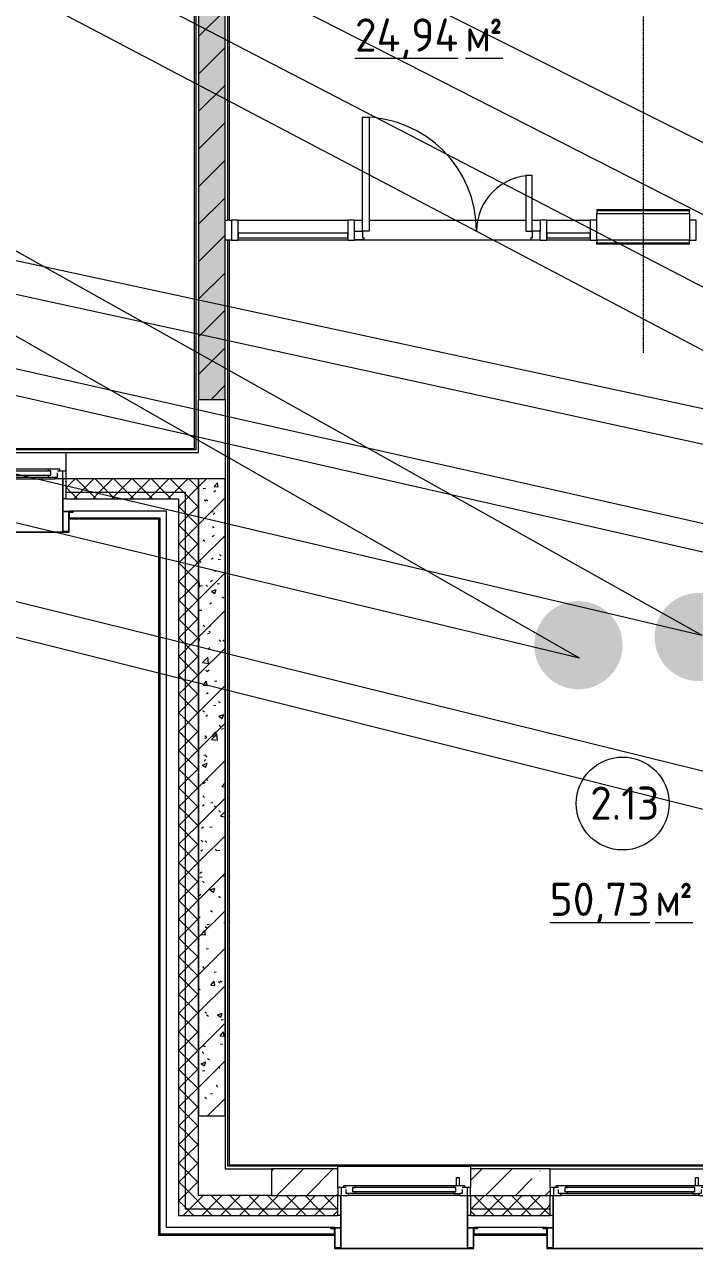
# Model space of a CAD drawing. Header units: millimetres. Extents: x -584918 to 2941280, y 3000189 to 4229862.
# Drawn here: x 185201 to 190248, y 3825966 to 3835191 of the extents above; entities that cross this region are included whole.
import ezdxf

# ---------------------------------------------------------------- set-up
doc = ezdxf.new("R2010")
doc.units = ezdxf.units.MM
doc.linetypes.add('ASVP_Осевая', pattern=[14, 10, -2, 0, -2])
for name, color, linetype, lineweight in [('_ Окна', 7, 'Continuous', 0), ('Витраж', 7, 'Continuous', 0), ('Двери', 7, 'Continuous', 0), ('Линии', 7, 'Continuous', 0), ('Марки помещений', 7, 'Continuous', 0), ('Обобщенные модели', 7, 'Continuous', 0), ('Окна', 7, 'Continuous', 0), ('Панели витража', 7, 'Continuous', 0), ('Перекрытие', 7, 'Continuous', 0), ('Стены внутренние', 7, 'Continuous', 0), ('Стены наружные', 7, 'Continuous', 0), ('Стены несущие', 7, 'Continuous', 0), ('Стены отделка', 7, 'Continuous', 0), ('Стены перегородки', 7, 'Continuous', 0), ('Стены штриховка', 7, 'Continuous', 0), ('экспертиза ДУ', 1, 'Continuous', 0), ('экспертиза ДУ пояснения', 6, 'Continuous', 0)]:
    doc.layers.add(name, color=color, linetype=linetype, lineweight=lineweight)
doc.styles.add('GOST Common_2', font='', dxfattribs={"height": 500})
doc.styles.add('GOST Common_3', font='', dxfattribs={"width": 0.9, "height": 500})
doc.styles.get('GOST Common_2').set_extended_font_data('GOST Common')
doc.styles.get('GOST Common_3').set_extended_font_data('GOST Common')
pattern_1 = [(45, (184030.3, 3824416.36), (-141.4214, 141.4214), [])]
pattern_2 = [(50, (184030.3, 3824416.36), (364.368, -31.8783), [38.1, -419.1]), (355, (184030.3, 3824416.36), (-70.486, 382.113), [30.48, -335.28]), (100.451, (184060.67, 3824413.7), (293.885, 350.2334), [32.38, -356.18]), (46.184, (184030.3, 3824517.96), (542.158, -84.086), [57.15, -628.65]), (96.636, (184075.5, 3824510.96), (474.805, 494.855), [48.57, -534.27]), (351.184, (184030.3, 3824517.96), (474.81, 494.85), [45.72, -502.92]), (21, (184081.1, 3824492.56), (303.2285, -204.5305), [38.1, -419.1]), (326, (184081.1, 3824492.56), (123.604, 368.376), [30.48, -335.28]), (71.451, (184106.37, 3824475.52), (426.834, 163.843), [32.38, -356.18]), (37.5, (184030.3, 3824416.36), (6.17665, 169.11015), [16.764, -314.452, 16.764, -323.596, -336.55]), (37.5, (184030.3, 3824416.36), (6.17665, 169.11015), [-671.576, 16.764, -319.786]), (7.5, (184030.3, 3824416.36), (133.6389, 200.3615), [16.764, -177.292, 16.764, -306.832, -128.27]), (7.5, (184030.3, 3824416.36), (133.6389, 200.3615), [-517.652, 16.764, -111.506]), (327.5, (183917.02, 3824416.36), (271.1818, -11.4584), [16.764, -110.236, 16.764, -379.476, -525.78]), (327.5, (183917.02, 3824416.36), (271.1818, -11.4584), [-523.24, 16.764, -509.016]), (317.5, (183866.22, 3824416.36), (296.2585, 50.8528), [16.764, -148.336, 16.764, -246.38, -373.38]), (317.5, (183866.22, 3824416.36), (296.2585, 50.8528), [-428.244, 16.764, -356.616])]
pattern_3 = [(45, (184030.3, 3824416.36), (-235.732, 235.732), []), (45, (184187.46, 3824416.36), (-235.732, 235.732), [])]
pattern_4 = [(45, (184030.3, 3824416.36), (-70.7107, 70.7107), []), (135, (184030.3, 3824416.36), (-70.7107, -70.7107), [])]

# ---------------------------------------------------------------- blocks, each defined once
blk = doc.blocks.new('Системная панель - Cтеклопакет Двухкамерный_36 мм-7511920-АР Этаж 02')
at = {"layer": 'Панели витража', "lineweight": 18}
for p, q in [((162.5, 18), (-162.5, 18)), ((-162.5, 18), (-162.5, -18)), ((162.5, -18), (162.5, 18)), ((-162.5, -18), (162.5, -18))]:
    blk.add_line(p, q, dxfattribs=at)
blk = doc.blocks.new('Прямоугольный импост - 50х150 мм-6338301-АР Этаж 02')
at = {"layer": 'Витраж', "lineweight": 18}
for p, q in [((-50, 115), (0, 115)), ((-50, -35), (-50, 115)), ((0, 115), (0, -35)), ((0, -35), (-50, -35))]:
    blk.add_line(p, q, dxfattribs=at)
blk = doc.blocks.new('Прямоугольный импост - 50х150 мм-V15-АР Этаж 02')
at = {"layer": 'Витраж', "lineweight": 18}
for p, q in [((-25, 115), (25, 115)), ((-25, 32.5), (-25, 115)), ((25, 115), (25, -35)), ((-25, -35), (-25, -32.5)), ((25, -35), (-25, -35))]:
    blk.add_line(p, q, dxfattribs=at)
blk = doc.blocks.new('Системная панель - Cтеклопакет Двухкамерный_36 мм-7519705-АР Этаж 02')
at = {"layer": 'Панели витража', "lineweight": 18}
for p, q in [((412.5, 18), (-412.5, 18)), ((-412.5, 18), (-412.5, -18)), ((412.5, -18), (412.5, 18)), ((-412.5, -18), (412.5, -18))]:
    blk.add_line(p, q, dxfattribs=at)
blk = doc.blocks.new('Прямоугольный импост - 50х150 мм-6338307-АР Этаж 02')
at = {"layer": 'Витраж', "lineweight": 18}
for p, q in [((0, 115), (-50, 115)), ((-50, 115), (-50, -35)), ((0, -35), (0, 115)), ((-50, -35), (0, -35))]:
    blk.add_line(p, q, dxfattribs=at)
blk = doc.blocks.new('ASVP_ДверьАлюминиеваяВитражная_2 полотна - Остекленная Внутренняя-7511946-АР Этаж 02')
at = {"layer": 'Двери', "lineweight": 18}
for p, q in [((-640, 892.5), (-590, 892.5)), ((-640, 32.5), (-640, 892.5)), ((-590, 892.5), (-590, 32.5)), ((640, 452.5), (590, 452.5)), ((590, 452.5), (590, 32.5)), ((640, 32.5), (640, 452.5)), ((-700, 32.5), (-640, 32.5)), ((-700, -32.5), (-700, 32.5)), ((-590, 32.5), (-640, 32.5)), ((-640, 32.5), (-640, -17.5)), ((590, 32.5), (640, 32.5)), ((700, 32.5), (640, 32.5)), ((640, 32.5), (640, -17.5)), ((700, -32.5), (700, 32.5)), ((-630, -32.5), (-700, -32.5)), ((-640, -17.5), (-630, -17.5)), ((-630, -17.5), (-630, -32.5)), ((640, -17.5), (630, -17.5)), ((630, -17.5), (630, -32.5)), ((630, -32.5), (700, -32.5))]:
    blk.add_line(p, q, dxfattribs=at)
at = {"layer": 'Двери'}
for centre, radius, start, end in [((-640, 32.5), 860, 360, 90), ((640, 32.5), 420, 90, 180)]:
    blk.add_arc(centre, radius, start, end, dxfattribs=at)
blk = doc.blocks.new('Прямоугольный импост - 50х150 мм-6338298-АР Этаж 02')
at = {"layer": 'Витраж', "lineweight": 18}
for p, q in [((-25, 115), (25, 115)), ((-25, -35), (-25, 115)), ((25, 115), (25, 32.5)), ((25, -35), (-25, -35)), ((25, -32.5), (25, -35))]:
    blk.add_line(p, q, dxfattribs=at)
blk = doc.blocks.new('Окно_ПВХ_1Створка_1Фрамуга-верх - ОП_2100_h_х950_1ст1фр-7962697-АР Этаж 02')
at = {"layer": '_ Окна'}
for p, q in [((-500, -40), (-437, -40)), ((-500, -100), (-500, -40)), ((-475, -40), (-475, -100)), ((-455, -26), (-455, -40)), ((-370, -26), (-455, -26)), ((-437, -54), (-437, -86)), ((-437, -86), (-419, -86)), ((-419, -86), (-419, -100)), ((-370, -86), (-419, -86)), ((-388, -40), (-370, -40)), ((-388, -72), (-388, -40)), ((-388, -40), (388, -40)), ((-370, -72), (-388, -72)), ((-388, -72), (388, -72)), ((-370, -40), (-370, -26)), ((-370, -86), (-370, -72)), ((455, -26), (370, -26)), ((370, -40), (370, -26)), ((388, -40), (370, -40)), ((370, -72), (388, -72)), ((370, -86), (370, -72)), ((370, -86), (419, -86)), ((388, -72), (388, -40)), ((419, -86), (437, -86)), ((419, -100), (419, -86)), ((437, -40), (500, -40)), ((437, -86), (437, -54)), ((455, -40), (455, -26)), ((475, -40), (475, -100)), ((500, -40), (500, -100)), ((-419, -100), (-500, -100)), ((500, -100), (419, -100))]:
    blk.add_line(p, q, dxfattribs=at)
at = {"layer": 'Окна'}
for p, q in [((-393.5, 34), (-413.5, 34)), ((-413.5, 34), (-413.5, -26)), ((-393.5, -26), (-393.5, 34)), ((370, -26), (-370, -26)), ((-370, -86), (370, -86)), ((-419, -100), (419, -100))]:
    blk.add_line(p, q, dxfattribs=at)
blk = doc.blocks.new('Окно_ПВХ_1Створка_1Фрамуга-верх - ОП_2100_h_х950_1ст1фр-7962701-АР Этаж 02')
at = {"layer": '_ Окна'}
for p, q in [((-419, 100), (-500, 100)), ((-500, 100), (-500, 40)), ((-475, 40), (-475, 100)), ((-419, 86), (-419, 100)), ((419, 100), (419, 86)), ((500, 100), (419, 100)), ((475, 40), (475, 100)), ((500, 40), (500, 100)), ((-500, 40), (-437, 40)), ((-455, 26), (-455, 40)), ((-370, 26), (-455, 26)), ((-437, 54), (-437, 86)), ((-437, 86), (-419, 86)), ((-370, 86), (-419, 86)), ((-388, 72), (-388, 40)), ((-370, 72), (-388, 72)), ((-388, 72), (388, 72)), ((-388, 40), (-370, 40)), ((-388, 40), (388, 40)), ((-370, 86), (-370, 72)), ((-370, 40), (-370, 26)), ((370, 86), (370, 72)), ((370, 86), (419, 86)), ((370, 72), (388, 72)), ((370, 40), (370, 26)), ((388, 40), (370, 40)), ((455, 26), (370, 26)), ((388, 72), (388, 40)), ((419, 86), (437, 86)), ((437, 86), (437, 54)), ((437, 40), (500, 40)), ((455, 40), (455, 26))]:
    blk.add_line(p, q, dxfattribs=at)
at = {"layer": 'Окна'}
for p, q in [((-419, 100), (419, 100)), ((-413.5, -34), (-413.5, 26)), ((-393.5, 26), (-393.5, -34)), ((-370, 86), (370, 86)), ((370, 26), (-370, 26)), ((-393.5, -34), (-413.5, -34))]:
    blk.add_line(p, q, dxfattribs=at)
blk = doc.blocks.new('Откос с зашивкой _верх_низ_ - Откос-7920918-АР Этаж 02')
at = {"layer": 'Обобщенные модели'}
for p, q in [((-525, 100), (-525, -50)), ((-475, 100), (-525, 100)), ((-520, -55), (-520, 95)), ((-520, 95), (-475, 95)), ((-480, 100), (-480, -300)), ((-475, 100), (-480, 100)), ((475, 100), (-475, 100)), ((-475, -300), (-475, 100)), ((-475, 95), (-475, 100)), ((-475, 100), (475, 100)), ((480, 100), (475, 100)), ((475, 100), (475, -300)), ((525, 100), (475, 100)), ((475, 100), (475, 95)), ((475, 95), (520, 95)), ((480, -300), (480, 100)), ((520, 95), (520, -55)), ((525, -50), (525, 100)), ((-525, -50), (-555, -50)), ((-555, -50), (-555, -55)), ((-555, -55), (-520, -55)), ((-480, -55), (-520, -55)), ((520, -55), (480, -55)), ((520, -55), (555, -55)), ((555, -50), (525, -50)), ((555, -55), (555, -50))]:
    blk.add_line(p, q, dxfattribs=at)
blk = doc.blocks.new('Откос с зашивкой _верх_низ_ - Откос-7944809-АР Этаж 02')
at = {"layer": 'Обобщенные модели'}
for p, q in [((-480, 300), (-480, -100)), ((-475, -100), (-475, 300)), ((475, 300), (475, -100)), ((480, -100), (480, 300)), ((-520, 55), (-555, 55)), ((-555, 55), (-555, 50)), ((-555, 50), (-525, 50)), ((-525, 50), (-525, -100)), ((-520, -95), (-520, 55)), ((-520, 55), (-480, 55)), ((480, 55), (520, 55)), ((555, 55), (520, 55)), ((520, 55), (520, -95)), ((525, -100), (525, 50)), ((525, 50), (555, 50)), ((555, 50), (555, 55)), ((-525, -100), (-475, -100)), ((-475, -95), (-520, -95)), ((-480, -100), (-475, -100)), ((-475, -100), (-475, -95)), ((-475, -100), (475, -100)), ((475, -100), (-475, -100)), ((520, -95), (475, -95)), ((475, -95), (475, -100)), ((475, -100), (480, -100)), ((475, -100), (525, -100))]:
    blk.add_line(p, q, dxfattribs=at)
blk = doc.blocks.new('Откос с зашивкой _верх_низ_ - Откос-V93-АР Этаж 02')
at = {"layer": 'Обобщенные модели'}
for p, q in [((-580, 300), (-580, -100)), ((-575, -100), (-575, 300)), ((575, 300), (575, -100)), ((580, -100), (580, 300)), ((-620, 55), (-655, 55)), ((-655, 55), (-655, 50)), ((-655, 50), (-625, 50)), ((-625, 50), (-625, -100)), ((-620, -95), (-620, 55)), ((-620, 55), (-580, 55)), ((580, 55), (620, 55)), ((655, 55), (620, 55)), ((620, 55), (620, -95)), ((625, -100), (625, 50)), ((625, 50), (655, 50)), ((655, 50), (655, 55)), ((-625, -100), (-575, -100)), ((-575, -95), (-620, -95)), ((-580, -100), (-575, -100)), ((-575, -100), (-575, -95)), ((-575, -100), (575, -100)), ((575, -100), (-575, -100)), ((620, -95), (575, -95)), ((575, -95), (575, -100)), ((575, -100), (580, -100)), ((575, -100), (625, -100))]:
    blk.add_line(p, q, dxfattribs=at)
blk = doc.blocks.new('Окно_ПВХ_1Створка_1Фрамуга-верх - ОП_2100_h_х1150_1ст1фр-V86-АР Этаж 02')
at = {"layer": '_ Окна'}
for p, q in [((-519, 100), (-600, 100)), ((-600, 100), (-600, 40)), ((-575, 40), (-575, 100)), ((-519, 86), (-519, 100)), ((519, 100), (519, 86)), ((600, 100), (519, 100)), ((575, 40), (575, 100)), ((600, 40), (600, 100)), ((-600, 40), (-537, 40)), ((-555, 26), (-555, 40)), ((-470, 26), (-555, 26)), ((-537, 54), (-537, 86)), ((-537, 86), (-519, 86)), ((-470, 86), (-519, 86)), ((-488, 72), (-488, 40)), ((-470, 72), (-488, 72)), ((-488, 72), (488, 72)), ((-488, 40), (-470, 40)), ((-488, 40), (488, 40)), ((-470, 86), (-470, 72)), ((-470, 40), (-470, 26)), ((470, 86), (470, 72)), ((470, 86), (519, 86)), ((470, 72), (488, 72)), ((470, 40), (470, 26)), ((488, 40), (470, 40)), ((555, 26), (470, 26)), ((488, 72), (488, 40)), ((519, 86), (537, 86)), ((537, 86), (537, 54)), ((537, 40), (600, 40)), ((555, 40), (555, 26))]:
    blk.add_line(p, q, dxfattribs=at)
at = {"layer": 'Окна'}
for p, q in [((-519, 100), (519, 100)), ((-513.5, -34), (-513.5, 26)), ((-493.5, 26), (-493.5, -34)), ((-470, 86), (470, 86)), ((470, 26), (-470, 26)), ((-493.5, -34), (-513.5, -34))]:
    blk.add_line(p, q, dxfattribs=at)
blk = doc.blocks.new('ASVP_Марка_Помещение_ДваЗначения - Номер Площадь-685795-АР Этаж 02')
at = {"layer": 'Марки помещений'}
blk.add_circle((0, 0), 3.5, dxfattribs=at)

msp = doc.modelspace()

# ---------------------------------------------------------------- hatches: boundary and pattern name
at = {"layer": 'Стены внутренние'}
h = msp.add_hatch(dxfattribs=at)
h.set_pattern_fill('FP_1', color=256, style=0, pattern_type=2)
h.set_pattern_definition(pattern_1)
h.paths.add_polyline_path([(186511.203, 3832365.697), (186711.203, 3832365.697), (186711.203, 3840915.697), (186511.203, 3840915.697), (186511.203, 3835195.977)])
h.paths.add_polyline_path([(186621.203, 3842415.697), (186711.203, 3842415.697), (186711.203, 3842915.697), (186511.203, 3842915.697), (186511.203, 3842415.697)])
h = msp.add_hatch(dxfattribs=at)
h.set_pattern_fill('FP_2', color=256, style=0, pattern_type=2)
h.set_pattern_definition(pattern_2)
h.paths.add_polyline_path([(186511.203, 3832365.697), (186711.203, 3832365.697), (186711.203, 3840915.697), (186511.203, 3840915.697), (186511.203, 3835195.977)])
h.paths.add_polyline_path([(186621.203, 3842415.697), (186711.203, 3842415.697), (186711.203, 3842915.697), (186511.203, 3842915.697), (186511.203, 3842415.697)])
h = msp.add_hatch(dxfattribs=at)
h.set_pattern_fill('FP_8', color=256, style=0, pattern_type=2)
h.set_pattern_definition([(45, (184030.3, 3824416.36), (-224.506, 224.506), []), (45, (184254.8, 3824416.36), (-224.506, 224.506), [396.875, -79.375, 3.353, -76.022])])
h.paths.add_polyline_path([(193506.886, 3826365.697), (193811.203, 3826365.697), (193811.203, 3826565.697), (193161.203, 3826565.697), (193161.203, 3826365.697)])
h.paths.add_polyline_path([(191361.203, 3826365.697), (191361.203, 3826565.697), (190361.203, 3826565.697), (190361.203, 3826365.697), (191092.198, 3826365.697)])
h.paths.add_polyline_path([(189161.203, 3826365.697), (189161.203, 3826565.697), (188561.203, 3826565.697), (188561.203, 3826365.697), (188677.51, 3826365.697)])
h.paths.add_polyline_path([(187536.203, 3826365.697), (187561.203, 3826365.697), (187561.203, 3826565.697), (187061.203, 3826565.697), (187061.203, 3826365.697)])
at = {"layer": 'Стены наружные'}
h = msp.add_hatch(dxfattribs=at)
h.set_pattern_fill('FP_36', color=256, style=0, pattern_type=2)
h.set_pattern_definition(pattern_4)
h.paths.add_polyline_path([(185711.608, 3831665.697), (186411.203, 3831665.697), (186411.203, 3831765.697), (185511.203, 3831765.697), (185511.203, 3831665.697), (185531.203, 3831665.697)])
h.paths.add_polyline_path([(181711.203, 3831665.697), (182711.203, 3831665.697), (182711.203, 3831765.697), (181711.203, 3831765.697)])
h.paths.add_polyline_path([(183911.203, 3831665.697), (184511.203, 3831665.697), (184511.203, 3831765.697), (183911.203, 3831765.697)])
h.paths.add_polyline_path([(179211.203, 3831665.697), (179911.203, 3831665.697), (179911.203, 3831765.697), (178361.203, 3831765.697), (178361.203, 3831665.697), (179018.757, 3831665.697)])
h.paths.add_polyline_path([(175811.203, 3831665.697), (176561.203, 3831665.697), (176561.203, 3831765.697), (175361.203, 3831765.697), (175361.203, 3831665.697)])
h.paths.add_polyline_path([(173011.203, 3831665.697), (174161.203, 3831665.697), (174161.203, 3831765.697), (173011.203, 3831765.697)])
h = msp.add_hatch(dxfattribs=at)
h.set_pattern_fill('FP_36', color=256, style=0, pattern_type=2)
h.set_pattern_definition(pattern_4)
h.paths.add_polyline_path([(186511.203, 3826365.697), (186511.203, 3831765.697), (186411.203, 3831765.697), (186411.203, 3826365.697)])
h = msp.add_hatch(dxfattribs=at)
h.set_pattern_fill('FP_1', color=256, style=0, pattern_type=2)
h.set_pattern_definition(pattern_1)
h.paths.add_polyline_path([(186511.203, 3826965.697), (186711.203, 3826965.697), (186711.203, 3831765.697), (186511.203, 3831765.697), (186511.203, 3829413.605)])
h = msp.add_hatch(dxfattribs=at)
h.set_pattern_fill('FP_2', color=256, style=0, pattern_type=2)
h.set_pattern_definition(pattern_2)
h.paths.add_polyline_path([(186511.203, 3826965.697), (186711.203, 3826965.697), (186711.203, 3831765.697), (186511.203, 3831765.697), (186511.203, 3829413.605)])
h = msp.add_hatch(dxfattribs=at)
h.set_pattern_fill('FP_36', color=256, style=0, pattern_type=2)
h.set_pattern_definition(pattern_4)
h.paths.add_polyline_path([(186219.203, 3831615.697), (186361.203, 3831615.697), (186361.203, 3831665.697), (185511.203, 3831665.697), (185511.203, 3831615.697), (185779.884, 3831615.697)])
h.paths.add_polyline_path([(182691.203, 3831615.697), (182711.203, 3831615.697), (182711.203, 3831665.697), (181711.203, 3831665.697), (181711.203, 3831615.697), (182686.203, 3831615.697)])
h.paths.add_polyline_path([(183911.203, 3831615.697), (184511.203, 3831615.697), (184511.203, 3831665.697), (183911.203, 3831665.697)])
h.paths.add_polyline_path([(179911.203, 3831615.697), (179911.203, 3831665.697), (178361.203, 3831665.697), (178361.203, 3831615.697), (179891.203, 3831615.697)])
h.paths.add_polyline_path([(176561.203, 3831615.697), (176561.203, 3831665.697), (175361.203, 3831665.697), (175361.203, 3831615.697), (176541.203, 3831615.697)])
h.paths.add_polyline_path([(174161.203, 3831615.697), (174161.203, 3831665.697), (172961.203, 3831665.697), (172961.203, 3831615.697), (174141.203, 3831615.697)])
h = msp.add_hatch(dxfattribs=at)
h.set_pattern_fill('FP_36', color=256, style=0, pattern_type=2)
h.set_pattern_definition(pattern_4)
h.paths.add_polyline_path([(186361.203, 3826265.697), (186411.203, 3826265.697), (186411.203, 3831665.697), (186361.203, 3831665.697), (186361.203, 3826267.871)])
h = msp.add_hatch(dxfattribs=at)
h.set_pattern_fill('FP_17', color=256, style=0, pattern_type=2)
h.set_pattern_definition(pattern_3)
h.paths.add_polyline_path([(185711.608, 3831465.697), (186211.203, 3831465.697), (186211.203, 3831473.697), (185536.203, 3831473.697), (185536.203, 3831465.697)])
h = msp.add_hatch(dxfattribs=at)
h.set_pattern_fill('FP_17', color=256, style=0, pattern_type=2)
h.set_pattern_definition(pattern_3)
h.paths.add_polyline_path([(186211.203, 3826065.697), (186219.203, 3826065.697), (186219.203, 3831473.697), (186211.203, 3831473.697), (186211.203, 3826073.697)])
h = msp.add_hatch(dxfattribs=at)
h.set_pattern_fill('FP_36', color=256, style=0, pattern_type=2)
h.set_pattern_definition(pattern_4)
h.paths.add_polyline_path([(199761.203, 3826265.697), (199811.203, 3826265.697), (199811.203, 3826365.697), (198911.203, 3826365.697), (198911.203, 3826265.697), (199590.203, 3826265.697)])
h.paths.add_polyline_path([(197370.387, 3826265.697), (197711.203, 3826265.697), (197711.203, 3826365.697), (196511.203, 3826365.697), (196511.203, 3826265.697), (196531.203, 3826265.697)])
h.paths.add_polyline_path([(193506.886, 3826265.697), (194711.203, 3826265.697), (194711.203, 3826365.697), (193161.203, 3826365.697), (193161.203, 3826265.697), (193186.203, 3826265.697)])
h.paths.add_polyline_path([(191361.203, 3826265.697), (191361.203, 3826365.697), (190361.203, 3826365.697), (190361.203, 3826265.697), (191092.198, 3826265.697)])
h.paths.add_polyline_path([(188677.51, 3826265.697), (189161.203, 3826265.697), (189161.203, 3826365.697), (188561.203, 3826365.697), (188561.203, 3826265.697)])
h.paths.add_polyline_path([(186745.759, 3826265.697), (187561.203, 3826265.697), (187561.203, 3826365.697), (186411.203, 3826365.697), (186412.156, 3826265.697), (186511.203, 3826265.697)])
h = msp.add_hatch(dxfattribs=at)
h.set_pattern_fill('FP_36', color=256, style=0, pattern_type=2)
h.set_pattern_definition(pattern_4)
h.paths.add_polyline_path([(199590.203, 3826215.697), (199761.203, 3826215.697), (199761.203, 3826265.697), (198911.203, 3826265.697), (198911.203, 3826215.697), (199302.138, 3826215.697)])
h.paths.add_polyline_path([(197686.203, 3826215.697), (197711.203, 3826215.697), (197711.203, 3826265.697), (196511.203, 3826265.697), (196511.203, 3826215.697), (197370.387, 3826215.697)])
h.paths.add_polyline_path([(194691.203, 3826215.697), (194711.203, 3826215.697), (194711.203, 3826265.697), (193161.203, 3826265.697), (193161.203, 3826215.697), (194472.762, 3826215.697)])
h.paths.add_polyline_path([(191361.203, 3826215.697), (191361.203, 3826265.697), (190361.203, 3826265.697), (190361.203, 3826215.697), (191092.198, 3826215.697)])
h.paths.add_polyline_path([(189161.203, 3826215.697), (189161.203, 3826265.697), (188561.203, 3826265.697), (188561.203, 3826215.697), (188677.51, 3826215.697)])
h.paths.add_polyline_path([(186511.203, 3826215.697), (187561.203, 3826215.697), (187561.203, 3826265.697), (186361.203, 3826265.697), (186361.203, 3826215.697), (186412.632, 3826215.697)])
h = msp.add_hatch(dxfattribs=at)
h.set_pattern_fill('FP_17', color=256, style=0, pattern_type=2)
h.set_pattern_definition(pattern_3)
h.paths.add_polyline_path([(186511.203, 3826065.697), (187536.203, 3826065.697), (187536.203, 3826073.697), (186219.203, 3826073.697), (186219.203, 3826065.697), (186414.06, 3826065.697)])
h = msp.add_hatch(dxfattribs=at)
h.set_pattern_fill('FP_17', color=256, style=0, pattern_type=2)
h.set_pattern_definition(pattern_3)
h.paths.add_polyline_path([(188586.203, 3826065.697), (189136.203, 3826065.697), (189136.203, 3826073.697), (188586.203, 3826073.697)])
at = {"layer": 'экспертиза ДУ', "lineweight": 0}
h = msp.add_hatch(color=5, dxfattribs=at)
edge = h.paths.add_edge_path()
edge.add_arc((189373.584, 3830512.592), 332.544, 0, 360)
h = msp.add_hatch(color=30, dxfattribs=at)
edge = h.paths.add_edge_path()
edge.add_arc((190280.004, 3830574.55), 332.544, 0, 360)

# ---------------------------------------------------------------- linework, layer by layer
at = {"layer": 'Линии', "linetype": 'ASVP_Осевая'}
msp.add_line((189861.203, 3839715.697), (189861.203, 3832715.697), dxfattribs=at)
at = {"layer": 'Перекрытие'}
for p, q in [((186741.203, 3833715.697), (186761.203, 3833715.697)), ((186811.203, 3833715.697), (187636.203, 3833715.697)), ((187686.203, 3833715.697), (187746.203, 3833715.697)), ((187796.203, 3833715.697), (188976.203, 3833715.697)), ((189026.203, 3833715.697), (189086.203, 3833715.697)), ((189136.203, 3833715.697), (189461.203, 3833715.697)), ((189511.203, 3833715.697), (189511.203, 3833765.697)), ((190211.203, 3833765.697), (190211.203, 3833715.697)), ((186761.203, 3833565.697), (186741.203, 3833565.697)), ((187636.203, 3833565.697), (186811.203, 3833565.697)), ((189086.203, 3833565.697), (187686.203, 3833565.697)), ((189461.203, 3833565.697), (189136.203, 3833565.697))]:
    msp.add_line(p, q, dxfattribs=at)
at = {"layer": 'Стены внутренние'}
for p, q in [((186481.203, 3831995.697), (186481.203, 3838965.697)), ((186741.203, 3838935.697), (186741.203, 3833715.697)), ((189511.203, 3833795.697), (190211.203, 3833795.697)), ((189511.203, 3833795.697), (189511.203, 3833785.697)), ((190211.203, 3833795.697), (190211.203, 3833785.697)), ((186741.203, 3833715.697), (186731.203, 3833715.697)), ((186741.203, 3833565.697), (186731.203, 3833565.697)), ((186741.203, 3833565.697), (186741.203, 3826595.697)), ((189511.203, 3833535.697), (189511.203, 3833545.697)), ((190211.203, 3833535.697), (189511.203, 3833535.697)), ((190211.203, 3833535.697), (190211.203, 3833545.697)), ((179241.203, 3831995.697), (186481.203, 3831995.697)), ((185511.203, 3831965.697), (185511.203, 3831825.697)), ((186741.203, 3826595.697), (193981.203, 3826595.697)), ((187561.203, 3826585.697), (188561.203, 3826585.697))]:
    msp.add_line(p, q, dxfattribs=at)
at = {"layer": 'Стены наружные'}
for p, q in [((185511.203, 3831615.697), (185491.203, 3831615.697)), ((185491.203, 3831523.697), (185536.203, 3831523.697)), ((187581.203, 3826215.697), (187561.203, 3826215.697)), ((188561.203, 3826215.697), (188541.203, 3826215.697)), ((189181.203, 3826215.697), (189161.203, 3826215.697)), ((187536.203, 3826123.697), (187581.203, 3826123.697)), ((188541.203, 3826123.697), (188586.203, 3826123.697)), ((189136.203, 3826123.697), (189181.203, 3826123.697))]:
    msp.add_line(p, q, dxfattribs=at)
at = {"layer": 'Стены несущие'}
for p, q in [((186511.203, 3840915.697), (186511.203, 3832365.697)), ((186711.203, 3832365.697), (186711.203, 3838965.697)), ((186511.203, 3832365.697), (186711.203, 3832365.697)), ((186511.203, 3831765.697), (186511.203, 3826965.697)), ((186711.203, 3831765.697), (186511.203, 3831765.697)), ((186711.203, 3826965.697), (186711.203, 3831765.697)), ((186511.203, 3826965.697), (186711.203, 3826965.697)), ((187061.203, 3826565.697), (187061.203, 3826365.697)), ((187561.203, 3826565.697), (187061.203, 3826565.697)), ((187561.203, 3826425.697), (187561.203, 3826565.697)), ((188561.203, 3826565.697), (188561.203, 3826425.697)), ((189161.203, 3826565.697), (188561.203, 3826565.697)), ((189161.203, 3826425.697), (189161.203, 3826565.697)), ((187061.203, 3826365.697), (187561.203, 3826365.697)), ((188561.203, 3826365.697), (189161.203, 3826365.697))]:
    msp.add_line(p, q, dxfattribs=at)
at = {"layer": 'Стены отделка'}
for p, q in [((186491.203, 3838965.697), (186491.203, 3831985.697)), ((186731.203, 3833715.697), (186731.203, 3838945.697)), ((190211.203, 3833785.697), (189511.203, 3833785.697)), ((189511.203, 3833785.697), (189511.203, 3833765.697)), ((190211.203, 3833765.697), (190211.203, 3833785.697)), ((186711.203, 3833715.697), (186731.203, 3833715.697)), ((189511.203, 3833765.697), (190211.203, 3833765.697)), ((186731.203, 3833565.697), (186711.203, 3833565.697)), ((186731.203, 3826585.697), (186731.203, 3833565.697)), ((190211.203, 3833565.697), (189511.203, 3833565.697)), ((189511.203, 3833565.697), (189511.203, 3833545.697)), ((189511.203, 3833545.697), (190211.203, 3833545.697)), ((190211.203, 3833545.697), (190211.203, 3833565.697)), ((186511.203, 3831965.697), (186511.203, 3832365.697)), ((186711.203, 3832365.697), (186711.203, 3826565.697)), ((179211.203, 3831965.697), (186511.203, 3831965.697)), ((186491.203, 3831985.697), (179231.203, 3831985.697)), ((186269.203, 3831523.697), (185536.203, 3831523.697)), ((185536.203, 3831523.697), (185536.203, 3831465.697)), ((186269.203, 3826123.697), (186269.203, 3831523.697)), ((185536.203, 3831465.697), (186211.203, 3831465.697)), ((186211.203, 3831465.697), (186211.203, 3826065.697)), ((186711.203, 3826565.697), (187061.203, 3826565.697)), ((187561.203, 3826585.697), (186731.203, 3826585.697)), ((187561.203, 3826565.697), (187561.203, 3826585.697)), ((191361.203, 3826585.697), (188561.203, 3826585.697)), ((188561.203, 3826585.697), (188561.203, 3826565.697)), ((189161.203, 3826565.697), (190361.203, 3826565.697)), ((186211.203, 3826065.697), (187536.203, 3826065.697)), ((187536.203, 3826123.697), (186269.203, 3826123.697)), ((187536.203, 3826065.697), (187536.203, 3826123.697)), ((189136.203, 3826123.697), (188586.203, 3826123.697)), ((188586.203, 3826123.697), (188586.203, 3826065.697)), ((188586.203, 3826065.697), (189136.203, 3826065.697)), ((189136.203, 3826065.697), (189136.203, 3826123.697))]:
    msp.add_line(p, q, dxfattribs=at)
at = {"layer": 'Стены перегородки'}
for p, q in [((186511.203, 3831765.697), (185511.203, 3831765.697)), ((185511.203, 3831765.697), (185511.203, 3831615.697)), ((186511.203, 3826365.697), (186511.203, 3831765.697)), ((185511.203, 3831615.697), (186361.203, 3831615.697)), ((186361.203, 3831615.697), (186361.203, 3826215.697)), ((187061.203, 3826365.697), (186511.203, 3826365.697)), ((187561.203, 3826215.697), (187561.203, 3826365.697)), ((188561.203, 3826365.697), (188561.203, 3826215.697)), ((189161.203, 3826215.697), (189161.203, 3826365.697)), ((186361.203, 3826215.697), (187561.203, 3826215.697)), ((188561.203, 3826215.697), (189161.203, 3826215.697))]:
    msp.add_line(p, q, dxfattribs=at)
at = {"layer": 'Стены штриховка'}
for p, q in [((185511.203, 3831665.697), (186411.203, 3831665.697)), ((186411.203, 3831665.697), (186411.203, 3826265.697)), ((185536.203, 3831473.697), (186219.203, 3831473.697)), ((186211.203, 3831465.697), (186211.203, 3831473.697)), ((186219.203, 3831473.697), (186219.203, 3826073.697)), ((186411.203, 3826265.697), (187561.203, 3826265.697)), ((188561.203, 3826265.697), (189161.203, 3826265.697)), ((187536.203, 3826073.697), (186219.203, 3826073.697)), ((189136.203, 3826073.697), (188586.203, 3826073.697))]:
    msp.add_line(p, q, dxfattribs=at)
at = {"layer": 'экспертиза ДУ'}
for points in [[(189381.376, 3830415.598), (104537.279, 3850758.128)], [(104537.279, 3850758.128), (190303.722, 3830587.545)], [(196251.948, 3830728.236), (104537.279, 3850758.128)], [(104537.279, 3850758.128), (197324.351, 3830787.504)], [(202853.373, 3826133.956), (104537.279, 3850758.128)], [(104537.279, 3850758.128), (203742.915, 3826246.124)], [(209860.825, 3826760.098), (104537.279, 3850758.128)], [(104537.279, 3850758.128), (210809.562, 3826812.887)]]:
    msp.add_lwpolyline(points, dxfattribs=at)
at = {"layer": 'экспертиза ДУ пояснения'}
for points in [[(189381.376, 3830415.598), (127632.222, 3865719.663)], [(127632.222, 3865719.663), (190303.722, 3830587.545)], [(196251.948, 3830728.236), (127632.222, 3865719.663)], [(127632.222, 3865719.663), (197324.351, 3830787.504)], [(202853.373, 3826133.956), (127632.222, 3865719.663)], [(127632.222, 3865719.663), (203742.915, 3826246.124)]]:
    msp.add_lwpolyline(points, dxfattribs=at)

# ---------------------------------------------------------------- block references
at = {"layer": 'Витраж', "extrusion": (0, 0, -1)}
for name, p in [('Прямоугольный импост - 50х150 мм-6338301-АР Этаж 02', (-186761.203, 3833600.697)), ('Прямоугольный импост - 50х150 мм-V15-АР Этаж 02', (-187661.203, 3833600.697)), ('Прямоугольный импост - 50х150 мм-6338298-АР Этаж 02', (-189111.203, 3833600.697)), ('Прямоугольный импост - 50х150 мм-6338301-АР Этаж 02', (-190211.203, 3833600.697))]:
    msp.add_blockref(name, p, dxfattribs=at)
at = {"layer": 'Витраж'}
msp.add_blockref('Прямоугольный импост - 50х150 мм-6338307-АР Этаж 02', (189511.203, 3833600.697), dxfattribs=at)
at = {"layer": 'Двери'}
msp.add_blockref('ASVP_ДверьАлюминиеваяВитражная_2 полотна - Остекленная Внутренняя-7511946-АР Этаж 02', (188386.203, 3833600.697), dxfattribs=at)
at = {"layer": 'Марки помещений', "xscale": 99.99999999999993, "yscale": 99.99999999999993, "zscale": 99.99999999999993}
msp.add_blockref('ASVP_Марка_Помещение_ДваЗначения - Номер Площадь-685795-АР Этаж 02', (189706.884, 3829319.615), dxfattribs=at)
at = {"layer": 'Обобщенные модели', "rotation": 180}
msp.add_blockref('Откос с зашивкой _верх_низ_ - Откос-7920918-АР Этаж 02', (185011.203, 3831465.697), dxfattribs=at)
at = {"layer": 'Обобщенные модели'}
for name, p in [('Откос с зашивкой _верх_низ_ - Откос-7944809-АР Этаж 02', (188061.203, 3826065.697)), ('Откос с зашивкой _верх_низ_ - Откос-V93-АР Этаж 02', (189761.203, 3826065.697))]:
    msp.add_blockref(name, p, dxfattribs=at)
at = {"layer": 'Окна'}
msp.add_blockref('Окно_ПВХ_1Створка_1Фрамуга-верх - ОП_2100_h_х950_1ст1фр-7962697-АР Этаж 02', (185011.203, 3831865.697), dxfattribs=at)
at = {"layer": 'Окна', "rotation": 180}
for name, p in [('Окно_ПВХ_1Створка_1Фрамуга-верх - ОП_2100_h_х950_1ст1фр-7962701-АР Этаж 02', (188061.203, 3826465.697)), ('Окно_ПВХ_1Створка_1Фрамуга-верх - ОП_2100_h_х1150_1ст1фр-V86-АР Этаж 02', (189761.203, 3826465.697))]:
    msp.add_blockref(name, p, dxfattribs=at)
at = {"layer": 'Панели витража', "rotation": 180}
for name, p in [('Системная панель - Cтеклопакет Двухкамерный_36 мм-7519705-АР Этаж 02', (187223.703, 3833600.697)), ('Системная панель - Cтеклопакет Двухкамерный_36 мм-7511920-АР Этаж 02', (189298.703, 3833600.697))]:
    msp.add_blockref(name, p, dxfattribs=at)

# ---------------------------------------------------------------- texts
at = {"layer": 'Марки помещений', "char_height": 250, "attachment_point": 1}
for s, insert, width, style in [('\\L24,94 ', (187690.113, 3835236.627), 1010.12625, 'GOST Common_2'), ('\\L\\fGOST Common|b0|i0|c238|p34|;\\W.9;\\L²', (188702.144, 3835236.627), 165.94931, 'GOST Common_3'), ('\\L\\fGOST Common|b0|i0|c204|p34|;\\W.9;\\Lм', (188523.55, 3835236.627), 216.45562, 'GOST Common_2'), ('2.13', (189462.077, 3829447.34), 606.07575, 'GOST Common_2'), ('\\L50,73 ', (189157.44, 3828722.81), 966.83512, 'GOST Common_2'), ('\\L\\fGOST Common|b0|i0|c238|p34|;\\W.9;\\L²', (190133.753, 3828722.81), 165.94931, 'GOST Common_3'), ('\\L\\fGOST Common|b0|i0|c204|p34|;\\W.9;\\Lм', (189955.159, 3828722.81), 216.45562, 'GOST Common_2')]:
    msp.add_mtext(s, dxfattribs=dict(at, insert=insert, width=width, style=style))

doc.saveas('drawing.dxf')
